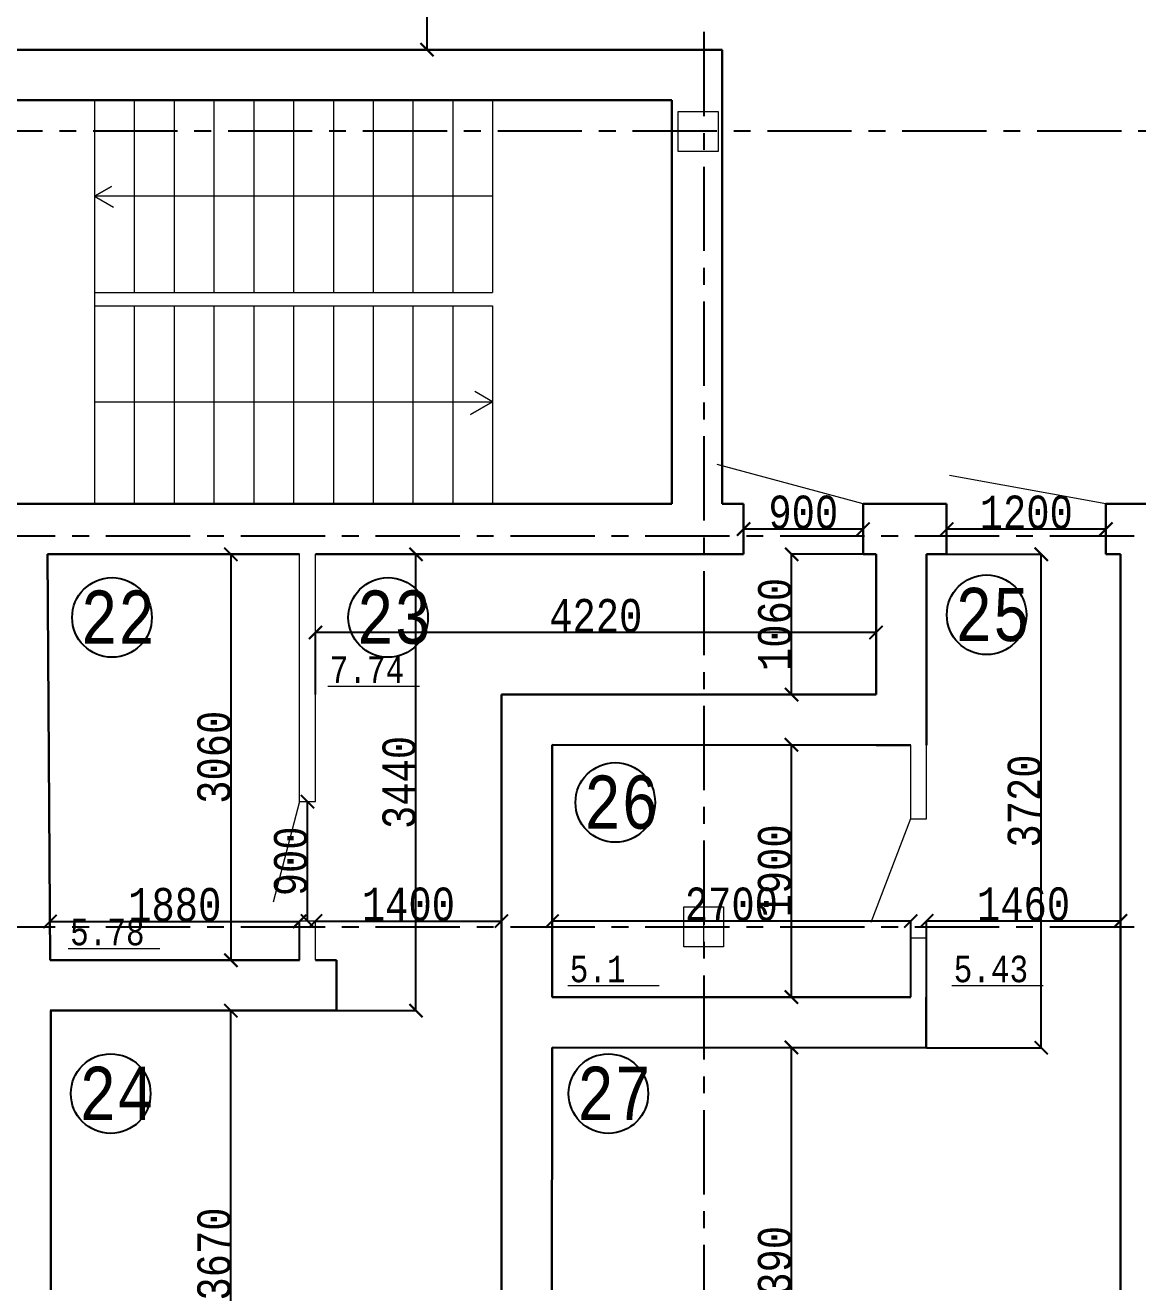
# Model space of a CAD drawing. Header units: millimetres. Extents: x -689206 to 4969298, y -1019800 to 703299.
# Drawn here: x 378016 to 386399, y -82319 to -72845 of the extents above; entities that cross this region are included whole.
import ezdxf

# ---------------------------------------------------------------- set-up
doc = ezdxf.new("R2010")
doc.units = ezdxf.units.MM
doc.linetypes.add('JIS_02_4.0', pattern=[5.5, 4, -1.5])
doc.linetypes.add('осеваяX2', pattern=[101.6, 63.5, -12.7, 12.7, -12.7])
for name, color, linetype, lineweight in [('ПЕРЕГОРОДКИ', 252, 'Continuous', 9), ('РАЗМЕРЫ', 7, 'Continuous', 9), ('сваи', 7, 'JIS_02_4.0', 30), ('стены', 7, 'Continuous', 20)]:
    doc.layers.add(name, color=color, linetype=linetype, lineweight=lineweight)
doc.layers.add('четотам', color=7, linetype='Continuous')
doc.styles.add('Аннотативный', font='isocteur.ttf', dxfattribs={"width": 0.7, "height": 250})
doc.dimstyles.new('Аннотативный', dxfattribs={"dimscale": 0, "dimtxt": 250, "dimasz": 100, "dimexe": 1.25, "dimexo": 0.625, "dimtad": 1, "dimdec": 0, "dimtxsty": 'Аннотативный', "dimblk": 'ARCHTICK', "dimcen": 2.5, "dimadec": 0, "dimazin": 0, "dimtfac": 1, "dimtdec": 0, "dimtmove": 0, "dimatfit": 3, "dimfxl": 1, "dimarcsym": 0})

# ---------------------------------------------------------------- blocks, each defined once
blk = doc.blocks.new('_ArchTick')
at = {"color": 0, "linetype": 'ByBlock', "const_width": 0.15}
blk.add_lwpolyline([(-0.5, -0.5), (0.5, 0.5)], dxfattribs=at)
blk = doc.blocks.new('*D1109')
at = {"layer": 'Defpoints', "color": 0, "lineweight": 20, "transparency": 16777216}
for p in [(380083.1, -79602), (378203.1, -79894), (380083.1, -79894)]:
    blk.add_point(p, dxfattribs=at)
at = {"layer": 'стены', "color": 0, "lineweight": -2, "transparency": 16777216}
for p, q in [((378203.1, -79893.3), (378203.1, -79600.8)), ((378203.1, -79602), (380083.1, -79602)), ((380083.1, -79893.3), (380083.1, -79600.8))]:
    blk.add_line(p, q, dxfattribs=at)
at = {"layer": 'стены', "color": 0, "lineweight": -2, "transparency": 16777216, "xscale": 100, "yscale": 100, "zscale": 100, "rotation": 180}
blk.add_blockref('_ArchTick', (378203.1, -79602), dxfattribs=at)
at = {"layer": 'стены', "color": 0, "lineweight": -2, "transparency": 16777216, "xscale": 100, "yscale": 100, "zscale": 100}
blk.add_blockref('_ArchTick', (380083.1, -79602), dxfattribs=at)
at = {"layer": 'стены', "color": 0, "transparency": 16777216, "insert": (379143.1, -79476.4), "char_height": 250, "attachment_point": 5, "style": 'Аннотативный'}
blk.add_mtext('1880', dxfattribs=at)
blk = doc.blocks.new('*D1110')
at = {"layer": 'Defpoints', "color": 0, "lineweight": 20, "transparency": 16777216}
for p in [(380203.1, -79598.7), (381603.9, -79598.7), (381603.9, -79598.7)]:
    blk.add_point(p, dxfattribs=at)
at = {"layer": 'стены', "color": 0, "lineweight": -2, "transparency": 16777216}
for p, q in [((380203.1, -79598.7), (381603.9, -79598.7)), ((380203.1, -79599.3), (380203.1, -79599.9)), ((381603.9, -79599.3), (381603.9, -79599.9))]:
    blk.add_line(p, q, dxfattribs=at)
at = {"layer": 'стены', "color": 0, "lineweight": -2, "transparency": 16777216, "xscale": 100, "yscale": 100, "zscale": 100, "rotation": 180}
blk.add_blockref('_ArchTick', (380203.1, -79598.7), dxfattribs=at)
at = {"layer": 'стены', "color": 0, "lineweight": -2, "transparency": 16777216, "xscale": 100, "yscale": 100, "zscale": 100}
blk.add_blockref('_ArchTick', (381603.9, -79598.7), dxfattribs=at)
at = {"layer": 'стены', "color": 0, "transparency": 16777216, "insert": (380903.5, -79473.1), "char_height": 250, "attachment_point": 5, "style": 'Аннотативный'}
blk.add_mtext('1400', dxfattribs=at)
blk = doc.blocks.new('*D1133')
at = {"layer": 'Defpoints', "color": 0, "lineweight": 20, "transparency": 16777216}
for p in [(380143.1, -78698.7), (380143.1, -78698.7), (380143.1, -79598.7)]:
    blk.add_point(p, dxfattribs=at)
at = {"layer": 'стены', "color": 0, "lineweight": -2, "transparency": 16777216}
for p, q in [((380143.1, -79598.7), (380143.1, -78698.7)), ((380143.7, -78698.7), (380144.3, -78698.7)), ((380143.7, -79598.7), (380144.3, -79598.7))]:
    blk.add_line(p, q, dxfattribs=at)
at = {"layer": 'стены', "color": 0, "lineweight": -2, "transparency": 16777216, "xscale": 100, "yscale": 100, "zscale": 100}
for p, rotation in [((380143.1, -78698.7), 90), ((380143.1, -79598.7), 270)]:
    blk.add_blockref('_ArchTick', p, dxfattribs=dict(at, rotation=rotation))
at = {"layer": 'стены', "color": 0, "transparency": 16777216, "insert": (380017.5, -79148.7), "char_height": 250, "attachment_point": 5, "rotation": 90, "style": 'Аннотативный'}
blk.add_mtext('900', dxfattribs=at)
blk = doc.blocks.new('*D1190')
at = {"layer": 'Defpoints', "color": 0, "linetype": 'ByBlock', "lineweight": 20, "transparency": 16777216}
for p in [(378816.3, -80274), (379565.6, -80274), (378816.3, -83944)]:
    blk.add_point(p, dxfattribs=at)
at = {"layer": 'РАЗМЕРЫ', "color": 0, "linetype": 'ByBlock', "lineweight": -2, "transparency": 16777216}
for p, q in [((378816.9, -80274), (379566.9, -80274)), ((379565.6, -83944), (379565.6, -80274)), ((378816.9, -83944), (379566.9, -83944))]:
    blk.add_line(p, q, dxfattribs=at)
at = {"layer": 'РАЗМЕРЫ', "color": 0, "linetype": 'ByBlock', "lineweight": -2, "transparency": 16777216, "xscale": 100, "yscale": 100, "zscale": 100}
for p, rotation in [((379565.6, -80274), 90), ((379565.6, -83944), 270)]:
    blk.add_blockref('_ArchTick', p, dxfattribs=dict(at, rotation=rotation))
at = {"layer": 'РАЗМЕРЫ', "color": 0, "linetype": 'ByBlock', "lineweight": 13, "transparency": 16777216, "insert": (379440, -82109), "char_height": 250, "attachment_point": 5, "rotation": 90, "style": 'Аннотативный'}
blk.add_mtext('3670', dxfattribs=at)
blk = doc.blocks.new('*D1217')
at = {"layer": 'Defpoints', "color": 0, "linetype": 'ByBlock', "lineweight": 20, "transparency": 16777216}
for p in [(384958.8, -76644), (384958.8, -76644), (386158.8, -76644)]:
    blk.add_point(p, dxfattribs=at)
at = {"layer": 'РАЗМЕРЫ', "color": 0, "linetype": 'ByBlock', "lineweight": -2, "transparency": 16777216}
for p, q in [((384958.8, -76643.3), (384958.8, -76642.7)), ((386158.8, -76644), (384958.8, -76644)), ((386158.8, -76643.3), (386158.8, -76642.7))]:
    blk.add_line(p, q, dxfattribs=at)
at = {"layer": 'РАЗМЕРЫ', "color": 0, "linetype": 'ByBlock', "lineweight": -2, "transparency": 16777216, "xscale": 100, "yscale": 100, "zscale": 100, "rotation": 180}
blk.add_blockref('_ArchTick', (384958.8, -76644), dxfattribs=at)
at = {"layer": 'РАЗМЕРЫ', "color": 0, "linetype": 'ByBlock', "lineweight": -2, "transparency": 16777216, "xscale": 100, "yscale": 100, "zscale": 100}
blk.add_blockref('_ArchTick', (386158.8, -76644), dxfattribs=at)
at = {"layer": 'РАЗМЕРЫ', "color": 0, "linetype": 'ByBlock', "lineweight": 20, "transparency": 16777216, "insert": (385558.8, -76518.3), "char_height": 250, "attachment_point": 5, "style": 'Аннотативный'}
blk.add_mtext('1200', dxfattribs=at)
blk = doc.blocks.new('*D1245')
at = {"layer": 'Defpoints', "color": 0, "linetype": 'ByBlock', "lineweight": 20, "transparency": 16777216}
for p in [(378185, -76834), (378203.1, -79894), (379565.6, -79894)]:
    blk.add_point(p, dxfattribs=at)
at = {"layer": 'РАЗМЕРЫ', "color": 0, "linetype": 'ByBlock', "lineweight": -2, "transparency": 16777216}
for p, q in [((378185.6, -76834), (379566.9, -76834)), ((379565.6, -76834), (379565.6, -79894)), ((378203.7, -79894), (379566.9, -79894))]:
    blk.add_line(p, q, dxfattribs=at)
at = {"layer": 'РАЗМЕРЫ', "color": 0, "linetype": 'ByBlock', "lineweight": -2, "transparency": 16777216, "xscale": 100, "yscale": 100, "zscale": 100}
for p, rotation in [((379565.6, -76834), 90), ((379565.6, -79894), 270)]:
    blk.add_blockref('_ArchTick', p, dxfattribs=dict(at, rotation=rotation))
at = {"layer": 'РАЗМЕРЫ', "color": 0, "linetype": 'ByBlock', "lineweight": 20, "transparency": 16777216, "insert": (379440, -78364), "char_height": 250, "attachment_point": 5, "rotation": 90, "style": 'Аннотативный'}
blk.add_mtext('3060', dxfattribs=at)
blk = doc.blocks.new('*D1246')
at = {"layer": 'Defpoints', "color": 0, "linetype": 'ByBlock', "lineweight": 20, "transparency": 16777216}
for p in [(381987.2, -78269.5), (383789.3, -78269.5), (381985.6, -80171.7)]:
    blk.add_point(p, dxfattribs=at)
at = {"layer": 'РАЗМЕРЫ', "color": 0, "linetype": 'ByBlock', "lineweight": -2, "transparency": 16777216}
for p, q in [((381987.8, -78269.5), (383790.6, -78269.5)), ((383789.3, -80171.7), (383789.3, -78269.5)), ((381986.2, -80171.7), (383790.6, -80171.7))]:
    blk.add_line(p, q, dxfattribs=at)
at = {"layer": 'РАЗМЕРЫ', "color": 0, "linetype": 'ByBlock', "lineweight": -2, "transparency": 16777216, "xscale": 100, "yscale": 100, "zscale": 100}
for p, rotation in [((383789.3, -78269.5), 90), ((383789.3, -80171.7), 270)]:
    blk.add_blockref('_ArchTick', p, dxfattribs=dict(at, rotation=rotation))
at = {"layer": 'РАЗМЕРЫ', "color": 0, "linetype": 'ByBlock', "lineweight": 20, "transparency": 16777216, "insert": (383663.7, -79220.6), "char_height": 250, "attachment_point": 5, "rotation": 90, "style": 'Аннотативный'}
blk.add_mtext('1900', dxfattribs=at)
blk = doc.blocks.new('*D1247')
at = {"layer": 'Defpoints', "color": 0, "linetype": 'ByBlock', "lineweight": 20, "transparency": 16777216}
for p in [(383790.8, -76834), (384427, -76834), (384427, -77891.5)]:
    blk.add_point(p, dxfattribs=at)
at = {"layer": 'РАЗМЕРЫ', "color": 0, "linetype": 'ByBlock', "lineweight": -2, "transparency": 16777216}
for p, q in [((384426.3, -76834), (383789.5, -76834)), ((383790.8, -77891.5), (383790.8, -76834)), ((384426.3, -77891.5), (383789.5, -77891.5))]:
    blk.add_line(p, q, dxfattribs=at)
at = {"layer": 'РАЗМЕРЫ', "color": 0, "linetype": 'ByBlock', "lineweight": -2, "transparency": 16777216, "xscale": 100, "yscale": 100, "zscale": 100}
for p, rotation in [((383790.8, -76834), 90), ((383790.8, -77891.5), 270)]:
    blk.add_blockref('_ArchTick', p, dxfattribs=dict(at, rotation=rotation))
at = {"layer": 'РАЗМЕРЫ', "color": 0, "linetype": 'ByBlock', "lineweight": 20, "transparency": 16777216, "insert": (383665.2, -77362.8), "char_height": 250, "attachment_point": 5, "rotation": 90, "style": 'Аннотативный'}
blk.add_mtext('1060', dxfattribs=at)
blk = doc.blocks.new('*D1248')
at = {"layer": 'Defpoints', "color": 0, "linetype": 'ByBlock', "lineweight": 20, "transparency": 16777216}
for p in [(381985.6, -79598.7), (381985.6, -80171.7), (384688.1, -80171.7)]:
    blk.add_point(p, dxfattribs=at)
at = {"layer": 'РАЗМЕРЫ', "color": 0, "linetype": 'ByBlock', "lineweight": -2, "transparency": 16777216}
for p, q in [((381985.6, -80171.1), (381985.6, -79597.4)), ((384688.1, -79598.7), (381985.6, -79598.7)), ((384688.1, -80171.1), (384688.1, -79597.4))]:
    blk.add_line(p, q, dxfattribs=at)
at = {"layer": 'РАЗМЕРЫ', "color": 0, "linetype": 'ByBlock', "lineweight": -2, "transparency": 16777216, "xscale": 100, "yscale": 100, "zscale": 100, "rotation": 180}
blk.add_blockref('_ArchTick', (381985.6, -79598.7), dxfattribs=at)
at = {"layer": 'РАЗМЕРЫ', "color": 0, "linetype": 'ByBlock', "lineweight": -2, "transparency": 16777216, "xscale": 100, "yscale": 100, "zscale": 100}
blk.add_blockref('_ArchTick', (384688.1, -79598.7), dxfattribs=at)
at = {"layer": 'РАЗМЕРЫ', "color": 0, "linetype": 'ByBlock', "lineweight": 20, "transparency": 16777216, "insert": (383336.8, -79473.1), "char_height": 250, "attachment_point": 5, "style": 'Аннотативный'}
blk.add_mtext('2700', dxfattribs=at)
blk = doc.blocks.new('*D1249')
at = {"layer": 'Defpoints', "color": 0, "linetype": 'ByBlock', "lineweight": 20, "transparency": 16777216}
for p in [(381984.9, -80551.7), (383789.3, -80551.7), (381982.3, -83944)]:
    blk.add_point(p, dxfattribs=at)
at = {"layer": 'РАЗМЕРЫ', "color": 0, "linetype": 'ByBlock', "lineweight": -2, "transparency": 16777216}
for p, q in [((381985.5, -80551.7), (383790.6, -80551.7)), ((383789.3, -83944), (383789.3, -80551.7)), ((381982.9, -83944), (383790.6, -83944))]:
    blk.add_line(p, q, dxfattribs=at)
at = {"layer": 'РАЗМЕРЫ', "color": 0, "linetype": 'ByBlock', "lineweight": -2, "transparency": 16777216, "xscale": 100, "yscale": 100, "zscale": 100}
for p, rotation in [((383789.3, -80551.7), 90), ((383789.3, -83944), 270)]:
    blk.add_blockref('_ArchTick', p, dxfattribs=dict(at, rotation=rotation))
at = {"layer": 'РАЗМЕРЫ', "color": 0, "linetype": 'ByBlock', "lineweight": 20, "transparency": 16777216, "insert": (383663.7, -82247.9), "char_height": 250, "attachment_point": 5, "rotation": 90, "style": 'Аннотативный'}
blk.add_mtext('3390', dxfattribs=at)
blk = doc.blocks.new('*D1250')
at = {"layer": 'Defpoints', "color": 0, "linetype": 'ByBlock', "lineweight": 20, "transparency": 16777216}
for p in [(384805.2, -76834), (385671.4, -76834), (384805.2, -80554)]:
    blk.add_point(p, dxfattribs=at)
at = {"layer": 'РАЗМЕРЫ', "color": 0, "linetype": 'ByBlock', "lineweight": -2, "transparency": 16777216}
for p, q in [((384805.8, -76834), (385672.6, -76834)), ((385671.4, -80554), (385671.4, -76834)), ((384805.8, -80554), (385672.6, -80554))]:
    blk.add_line(p, q, dxfattribs=at)
at = {"layer": 'РАЗМЕРЫ', "color": 0, "linetype": 'ByBlock', "lineweight": -2, "transparency": 16777216, "xscale": 100, "yscale": 100, "zscale": 100}
for p, rotation in [((385671.4, -76834), 90), ((385671.4, -80554), 270)]:
    blk.add_blockref('_ArchTick', p, dxfattribs=dict(at, rotation=rotation))
at = {"layer": 'РАЗМЕРЫ', "color": 0, "linetype": 'ByBlock', "lineweight": 20, "transparency": 16777216, "insert": (385545.8, -78694), "char_height": 250, "attachment_point": 5, "rotation": 90, "style": 'Аннотативный'}
blk.add_mtext('3720', dxfattribs=at)
blk = doc.blocks.new('*D1251')
at = {"layer": 'Defpoints', "color": 0, "linetype": 'ByBlock', "lineweight": 20, "transparency": 16777216}
for p in [(386268.1, -79597.4), (384808.1, -80554), (386268.1, -80555.1)]:
    blk.add_point(p, dxfattribs=at)
at = {"layer": 'РАЗМЕРЫ', "color": 0, "linetype": 'ByBlock', "lineweight": -2, "transparency": 16777216}
for p, q in [((384808.1, -80553.3), (384808.1, -79596.2)), ((384808.1, -79597.4), (386268.1, -79597.4)), ((386268.1, -80554.5), (386268.1, -79596.2))]:
    blk.add_line(p, q, dxfattribs=at)
at = {"layer": 'РАЗМЕРЫ', "color": 0, "linetype": 'ByBlock', "lineweight": -2, "transparency": 16777216, "xscale": 100, "yscale": 100, "zscale": 100, "rotation": 180}
blk.add_blockref('_ArchTick', (384808.1, -79597.4), dxfattribs=at)
at = {"layer": 'РАЗМЕРЫ', "color": 0, "linetype": 'ByBlock', "lineweight": -2, "transparency": 16777216, "xscale": 100, "yscale": 100, "zscale": 100}
blk.add_blockref('_ArchTick', (386268.1, -79597.4), dxfattribs=at)
at = {"layer": 'РАЗМЕРЫ', "color": 0, "linetype": 'ByBlock', "lineweight": 20, "transparency": 16777216, "insert": (385538.1, -79471.8), "char_height": 250, "attachment_point": 5, "style": 'Аннотативный'}
blk.add_mtext('1460', dxfattribs=at)
blk = doc.blocks.new('*D1363')
at = {"layer": 'Defpoints', "color": 0, "linetype": 'ByBlock', "lineweight": 20, "transparency": 16777216}
for p in [(380203.1, -77423.4), (380203.1, -77892.1), (384427, -77892.1)]:
    blk.add_point(p, dxfattribs=at)
at = {"layer": 'РАЗМЕРЫ', "color": 0, "linetype": 'ByBlock', "lineweight": -2, "transparency": 16777216}
for p, q in [((380203.1, -77891.5), (380203.1, -77422.1)), ((384427, -77423.4), (380203.1, -77423.4)), ((384427, -77891.5), (384427, -77422.1))]:
    blk.add_line(p, q, dxfattribs=at)
at = {"layer": 'РАЗМЕРЫ', "color": 0, "linetype": 'ByBlock', "lineweight": -2, "transparency": 16777216, "xscale": 100, "yscale": 100, "zscale": 100, "rotation": 180}
blk.add_blockref('_ArchTick', (380203.1, -77423.4), dxfattribs=at)
at = {"layer": 'РАЗМЕРЫ', "color": 0, "linetype": 'ByBlock', "lineweight": -2, "transparency": 16777216, "xscale": 100, "yscale": 100, "zscale": 100}
blk.add_blockref('_ArchTick', (384427, -77423.4), dxfattribs=at)
at = {"layer": 'РАЗМЕРЫ', "color": 0, "linetype": 'ByBlock', "lineweight": 20, "transparency": 16777216, "insert": (382315, -77297.7), "char_height": 250, "attachment_point": 5, "style": 'Аннотативный'}
blk.add_mtext('4220', dxfattribs=at)
blk = doc.blocks.new('*D1364')
at = {"layer": 'Defpoints', "color": 0, "linetype": 'ByBlock', "lineweight": 20, "transparency": 16777216}
for p in [(380361.7, -76834), (380960.4, -76834), (380361.7, -80274)]:
    blk.add_point(p, dxfattribs=at)
at = {"layer": 'РАЗМЕРЫ', "color": 0, "linetype": 'ByBlock', "lineweight": -2, "transparency": 16777216}
for p, q in [((380362.3, -76834), (380961.6, -76834)), ((380960.4, -80274), (380960.4, -76834)), ((380362.3, -80274), (380961.6, -80274))]:
    blk.add_line(p, q, dxfattribs=at)
at = {"layer": 'РАЗМЕРЫ', "color": 0, "linetype": 'ByBlock', "lineweight": -2, "transparency": 16777216, "xscale": 100, "yscale": 100, "zscale": 100}
for p, rotation in [((380960.4, -76834), 90), ((380960.4, -80274), 270)]:
    blk.add_blockref('_ArchTick', p, dxfattribs=dict(at, rotation=rotation))
at = {"layer": 'РАЗМЕРЫ', "color": 0, "linetype": 'ByBlock', "lineweight": 20, "transparency": 16777216, "insert": (380834.8, -78554), "char_height": 250, "attachment_point": 5, "rotation": 90, "style": 'Аннотативный'}
blk.add_mtext('3440', dxfattribs=at)
blk = doc.blocks.new('*D1381')
at = {"layer": 'Defpoints', "color": 0, "linetype": 'ByBlock', "lineweight": 30, "transparency": 16777216}
for p in [(381043.3, -71074.1), (381043.3, -73030), (381724.6, -73030)]:
    blk.add_point(p, dxfattribs=at)
at = {"layer": 'РАЗМЕРЫ', "color": 0, "linetype": 'ByBlock', "lineweight": -2, "transparency": 16777216}
for p, q in [((381043.3, -71074.1), (381043.3, -73030)), ((381043.9, -71074.1), (381044.6, -71074.1)), ((381723.9, -73030), (381042.1, -73030))]:
    blk.add_line(p, q, dxfattribs=at)
at = {"layer": 'РАЗМЕРЫ', "color": 0, "linetype": 'ByBlock', "lineweight": -2, "transparency": 16777216, "xscale": 100, "yscale": 100, "zscale": 100}
for p, rotation in [((381043.3, -71074.1), 90), ((381043.3, -73030), 270)]:
    blk.add_blockref('_ArchTick', p, dxfattribs=dict(at, rotation=rotation))
at = {"layer": 'РАЗМЕРЫ', "color": 0, "linetype": 'ByBlock', "lineweight": 20, "transparency": 16777216, "insert": (380917.7, -72052), "char_height": 250, "attachment_point": 5, "rotation": 90, "style": 'Аннотативный'}
blk.add_mtext('1956', dxfattribs=at)
blk = doc.blocks.new('*D1882')
at = {"layer": 'Defpoints', "color": 0, "linetype": 'ByBlock', "lineweight": 20, "ltscale": 35, "transparency": 16777216}
for p in [(383428.5, -76644), (383428.5, -76644), (384328.5, -76644)]:
    blk.add_point(p, dxfattribs=at)
at = {"layer": 'сваи', "color": 0, "linetype": 'ByBlock', "lineweight": -2, "ltscale": 35, "transparency": 16777216}
for p, q in [((383428.5, -76643.3), (383428.5, -76642.7)), ((384328.5, -76644), (383428.5, -76644)), ((384328.5, -76643.3), (384328.5, -76642.7))]:
    blk.add_line(p, q, dxfattribs=at)
at = {"layer": 'сваи', "color": 0, "linetype": 'ByBlock', "lineweight": -2, "ltscale": 35, "transparency": 16777216, "xscale": 100, "yscale": 100, "zscale": 100, "rotation": 180}
blk.add_blockref('_ArchTick', (383428.5, -76644), dxfattribs=at)
at = {"layer": 'сваи', "color": 0, "linetype": 'ByBlock', "lineweight": -2, "ltscale": 35, "transparency": 16777216, "xscale": 100, "yscale": 100, "zscale": 100}
blk.add_blockref('_ArchTick', (384328.5, -76644), dxfattribs=at)
at = {"layer": 'сваи', "color": 0, "linetype": 'ByBlock', "lineweight": 20, "ltscale": 35, "transparency": 16777216, "insert": (383878.5, -76518.3), "char_height": 250, "attachment_point": 5, "style": 'Аннотативный'}
blk.add_mtext('900', dxfattribs=at)

msp = doc.modelspace()

# ---------------------------------------------------------------- linework, layer by layer
at = {"layer": 'ПЕРЕГОРОДКИ', "color": 0, "linetype": 'ByBlock', "lineweight": 20}
for p, q in [((384687, -78271.8), (384686.5, -78827.5)), ((384806.5, -78827.6), (384807, -78271.8)), ((384685.8, -79727.5), (384685.5, -80171.7)), ((384805.5, -80171.8), (384805.8, -79727.6))]:
    msp.add_line(p, q, dxfattribs=at)
at = {"layer": 'ПЕРЕГОРОДКИ', "linetype": 'ByBlock', "lineweight": 20}
for p, q in [((384688.1, -78271.8), (384687, -78271.8)), ((384685.8, -78827.5), (384806.5, -78827.6)), ((384805.8, -79727.6), (384685.8, -79727.5))]:
    msp.add_line(p, q, dxfattribs=at)
at = {"layer": 'РАЗМЕРЫ', "linetype": 'ByBlock', "lineweight": 30}
for p, q in [((382887.8, -73030), (376807.8, -73030)), ((376807.8, -73030), (382887.8, -73030)), ((382887.8, -73410), (377187.8, -73410)), ((376951, -76454), (382887.8, -76454)), ((384958.8, -76454), (384328.5, -76454)), ((384328.5, -76834), (384328.5, -76454)), ((384958.8, -76834), (384958.8, -76454)), ((386475.3, -76454), (386158.8, -76454)), ((386158.8, -76454), (386251.5, -76454)), ((386158.8, -76454), (386158.8, -76834)), ((380083.1, -76834), (378185, -76834)), ((382651, -76834), (380203.1, -76834)), ((381988.1, -76834), (383428.5, -76834)), ((382651, -76834), (383041.5, -76834)), ((384328.5, -76834), (384427, -76834)), ((384328.5, -76834), (384427, -76834)), ((384427, -77891.5), (384427, -76834)), ((384808.1, -76834), (384807, -78271.8)), ((384808.1, -76834), (384958.8, -76834)), ((386158.8, -76834), (386268.1, -76834)), ((384427, -77891.5), (381603.9, -77891.5)), ((384688.1, -78271.7), (381987.2, -78269.5)), ((384427, -78271.8), (384427, -78271.5)), ((384688.1, -78271.8), (384427, -78271.8)), ((384687, -78271.7), (384687, -78271.8)), ((384688.1, -78271.8), (384688.1, -78271.7)), ((381985.3, -80171.7), (384688.1, -80171.7)), ((384805.5, -80171.8), (384805.2, -80554)), ((381982.3, -83940.5), (381985.3, -80551.7)), ((384808.1, -80554), (381985.3, -80551.7))]:
    msp.add_line(p, q, dxfattribs=at)
at = {"layer": 'РАЗМЕРЫ', "linetype": 'ByBlock', "lineweight": 20}
for p, q in [((378537.8, -73410), (378537.8, -74860)), ((378837.8, -73410), (378837.8, -74860)), ((379137.8, -73410), (379137.8, -74860)), ((379437.8, -73410), (379437.8, -74860)), ((379737.8, -73410), (379737.8, -74860)), ((380037.8, -73410), (380037.8, -74860)), ((380337.8, -73410), (380337.8, -74860)), ((380637.8, -73410), (380637.8, -74860)), ((380937.8, -73410), (380937.8, -74860)), ((381237.8, -73410), (381237.8, -74860)), ((381537.8, -73410), (381537.8, -74860)), ((382887.8, -73410), (382887.8, -76410)), ((378537.8, -74135), (378666.9, -74060.4)), ((378666.9, -74060.4), (378537.8, -74135)), ((381537.8, -74135), (378537.8, -74135)), ((378537.8, -74135), (378537.8, -75685)), ((378537.8, -74135), (378681.7, -74218.1)), ((378537.8, -74860), (381537.8, -74860)), ((378537.8, -74960), (378537.8, -76454)), ((378537.8, -74960), (381537.8, -74960)), ((378837.8, -74960), (378837.8, -76454)), ((379137.8, -74960), (379137.8, -76454)), ((379437.8, -74960), (379437.8, -76454)), ((379737.8, -74960), (379737.8, -76454)), ((380037.8, -74960), (380037.8, -76454)), ((380337.8, -74960), (380337.8, -76454)), ((380637.8, -74960), (380637.8, -76454)), ((380937.8, -74960), (380937.8, -76454)), ((381237.8, -74960), (381237.8, -76454)), ((381537.8, -74960), (381537.8, -76454)), ((378537.8, -75685), (381537.8, -75685)), ((381537.8, -75685), (381371.6, -75780.9)), ((381371.6, -75780.9), (381537.8, -75685)), ((381537.8, -75685), (381402.9, -75607.1)), ((384328.5, -76454), (383230.4, -76156.5)), ((386158.8, -76454), (384979.3, -76239.7)), ((384685.8, -78827.5), (384388.5, -79609.4))]:
    msp.add_line(p, q, dxfattribs=at)
at = {"layer": 'РАЗМЕРЫ'}
for p, q in [((380296.4, -77827.4), (380985.7, -77827.4)), ((378340.1, -79805.5), (379029.4, -79805.5)), ((382104.6, -80084), (382793.8, -80084)), ((384997.6, -80084), (385686.8, -80084))]:
    msp.add_line(p, q, dxfattribs=at)
at = {"layer": 'сваи', "linetype": 'ByBlock', "lineweight": 30, "ltscale": 35}
for p, q in [((382887.8, -73030), (383267.8, -73030)), ((383267.8, -73030), (383267.8, -76454)), ((382887.8, -76454), (382887.8, -73410)), ((382586.5, -76454), (382206.5, -76454)), ((383428.5, -76454), (383267.8, -76454)), ((383428.5, -76834), (383428.5, -76454))]:
    msp.add_line(p, q, dxfattribs=at)
at = {"layer": 'стены', "linetype": 'осеваяX2', "lineweight": 25, "ltscale": 10}
for p, q in [((383128, -47496.5), (383128, -93010)), ((353128, -73642), (419278, -73642)), ((347128, -76694), (419278, -76694)), ((347128, -79642), (419278, -79642))]:
    msp.add_line(p, q, dxfattribs=at)
at = {"layer": 'стены', "lineweight": 30}
for p, q in [((378203.1, -79894), (378185, -76834)), ((386268.1, -79894), (386268.1, -76834)), ((381603.9, -77891.5), (381603.9, -83944)), ((381985.3, -80171.7), (381986.9, -78269.5)), ((378203.1, -79894), (380083.1, -79894)), ((380203.1, -79894), (380361.7, -79894)), ((380361.7, -80274), (380361.7, -79894)), ((386268.1, -79894), (386268.1, -83944)), ((378203.1, -80274), (380361.7, -80274)), ((378208, -83944), (378208.1, -80274))]:
    msp.add_line(p, q, dxfattribs=at)
at = {"layer": 'стены'}
for p, q in [((380083.1, -78698.7), (380083.1, -76834)), ((380203.1, -78698.7), (380203.1, -76834)), ((380083.1, -78698.7), (379883.6, -79457.2)), ((380083.1, -78698.7), (380203.1, -78698.7)), ((383128, -79792), (383128, -79492)), ((380083.1, -79894), (380083.1, -79598.7)), ((380203.1, -79598.7), (380083.1, -79598.7)), ((380203.1, -79894), (380203.1, -79598.7)), ((382978, -79642), (383278, -79642)), ((378203.1, -79894), (380083.1, -79894))]:
    msp.add_line(p, q, dxfattribs=at)
for points in [[(382936.2, -73496.6), (383236.2, -73496.6), (383236.2, -73796.6), (382936.2, -73796.6)], [(382978, -79492), (383278, -79492), (383278, -79792), (382978, -79792)]]:
    msp.add_lwpolyline(points, close=True, dxfattribs=at)
at = {"layer": 'четотам'}
for centre in [(378670, -77310), (380750, -77310), (385260, -77290), (382462.3, -78704.7), (378660, -80900), (382410, -80900)]:
    msp.add_circle(centre, 300, dxfattribs=at)

# ---------------------------------------------------------------- texts
at = {"layer": 'РАЗМЕРЫ', "lineweight": 20, "ltscale": 150, "char_height": 401.1, "width": 1460, "attachment_point": 1, "style": 'Аннотативный'}
for s, insert in [('22', (378432.8, -77107)), ('23', (380512.8, -77107)), ('25', (385022.8, -77087)), ('26', (382225.1, -78501.7)), ('24', (378422.8, -80697)), ('27', (382172.8, -80697))]:
    msp.add_mtext(s, dxfattribs=dict(at, insert=insert))
at = {"layer": 'РАЗМЕРЫ', "char_height": 200, "width": 656.117, "attachment_point": 1, "style": 'Аннотативный'}
for s, insert in [('7.74', (380310.6, -77603.4)), ('5.78', (378354.3, -79581.5)), ('5.1', (382118.7, -79859.9)), ('5.43', (385011.7, -79859.9))]:
    msp.add_mtext(s, dxfattribs=dict(at, insert=insert))

# ---------------------------------------------------------------- dimensions: what is measured, and where the dimension line sits
at = {"layer": 'РАЗМЕРЫ', "linetype": 'ByBlock', "lineweight": 20}
for base, p1, p2, picture, middle in [((381043.3, -73030), (381043.3, -71074.1), (381724.6, -73030), '*D1381', (380917.7, -72052)), ((379565.6, -79894), (378185, -76834), (378203.1, -79894), '*D1245', (379440, -78364)), ((380960.4, -76834), (380361.7, -80274), (380361.7, -76834), '*D1364', (380834.8, -78554)), ((385671.4, -76834), (384805.2, -80554), (384805.2, -76834), '*D1250', (385545.8, -78694))]:
    dim = msp.add_linear_dim(base=base, p1=p1, p2=p2, angle=90, dimstyle='Аннотативный', dxfattribs=at)
    dim.commit()
    dim.dimension.update_dxf_attribs({"geometry": picture, "text_midpoint": middle})
dim = msp.add_aligned_dim(p1=(386158.8, -76644), p2=(384958.8, -76644), distance=0, dimstyle='Аннотативный', dxfattribs=at)
dim.commit()
dim.dimension.update_dxf_attribs({"geometry": '*D1217', "text_midpoint": (385558.8, -76518.3)})
for base, p1, p2, text, picture, middle in [((383790.8, -76834), (384427, -77891.5), (384427, -76834), '1060', '*D1247', (383665.2, -77362.8)), ((383789.3, -78269.5), (381985.6, -80171.7), (381987.2, -78269.5), '1900', '*D1246', (383663.7, -79220.6)), ((383789.3, -80551.7), (381982.3, -83944), (381984.9, -80551.7), '3390', '*D1249', (383663.7, -82247.9))]:
    dim = msp.add_linear_dim(base=base, p1=p1, p2=p2, angle=90, text=text, dimstyle='Аннотативный', dxfattribs=at)
    dim.commit()
    dim.dimension.update_dxf_attribs({"geometry": picture, "text_midpoint": middle})
for base, p1, p2, text, picture, middle in [((380203.1, -77423.4), (384427, -77892.1), (380203.1, -77892.1), '4220', '*D1363', (382315, -77297.7)), ((381985.6, -79598.7), (384688.1, -80171.7), (381985.6, -80171.7), '2700', '*D1248', (383336.8, -79473.1))]:
    dim = msp.add_linear_dim(base=base, p1=p1, p2=p2, text=text, dimstyle='Аннотативный', dxfattribs=at)
    dim.commit()
    dim.dimension.update_dxf_attribs({"geometry": picture, "text_midpoint": middle})
dim = msp.add_linear_dim(base=(386268.1, -79597.4), p1=(384808.1, -80554), p2=(386268.1, -80555.1), dimstyle='Аннотативный', dxfattribs=at)
dim.commit()
dim.dimension.update_dxf_attribs({"geometry": '*D1251', "text_midpoint": (385538.1, -79471.8)})
at = {"layer": 'РАЗМЕРЫ', "linetype": 'ByBlock', "lineweight": 13}
dim = msp.add_linear_dim(base=(379565.6, -80274), p1=(378816.3, -83944), p2=(378816.3, -80274), angle=90, dimstyle='Аннотативный', dxfattribs=at)
dim.commit()
dim.dimension.update_dxf_attribs({"geometry": '*D1190', "text_midpoint": (379440, -82109)})
at = {"layer": 'сваи', "linetype": 'ByBlock', "lineweight": 20, "ltscale": 35}
dim = msp.add_linear_dim(base=(383428.5, -76644), p1=(384328.5, -76644), p2=(383428.5, -76644), dimstyle='Аннотативный', dxfattribs=at)
dim.commit()
dim.dimension.update_dxf_attribs({"geometry": '*D1882', "text_midpoint": (383878.5, -76518.3)})
at = {"layer": 'стены'}
for p1, p2, distance, picture, middle in [((380143.1, -79598.7), (380143.1, -78698.7), 0, '*D1133', (380017.5, -79148.7)), ((378203.1, -79894), (380083.1, -79894), 291.9, '*D1109', (379143.1, -79476.4))]:
    dim = msp.add_aligned_dim(p1=p1, p2=p2, distance=distance, dimstyle='Аннотативный', dxfattribs=at)
    dim.commit()
    dim.dimension.update_dxf_attribs({"geometry": picture, "text_midpoint": middle})
dim = msp.add_aligned_dim(p1=(380203.1, -79598.7), p2=(381603.9, -79598.7), distance=0, text='1400', dimstyle='Аннотативный', dxfattribs=at)
dim.commit()
dim.dimension.update_dxf_attribs({"geometry": '*D1110', "text_midpoint": (380903.5, -79473.1)})

doc.saveas('drawing.dxf')
